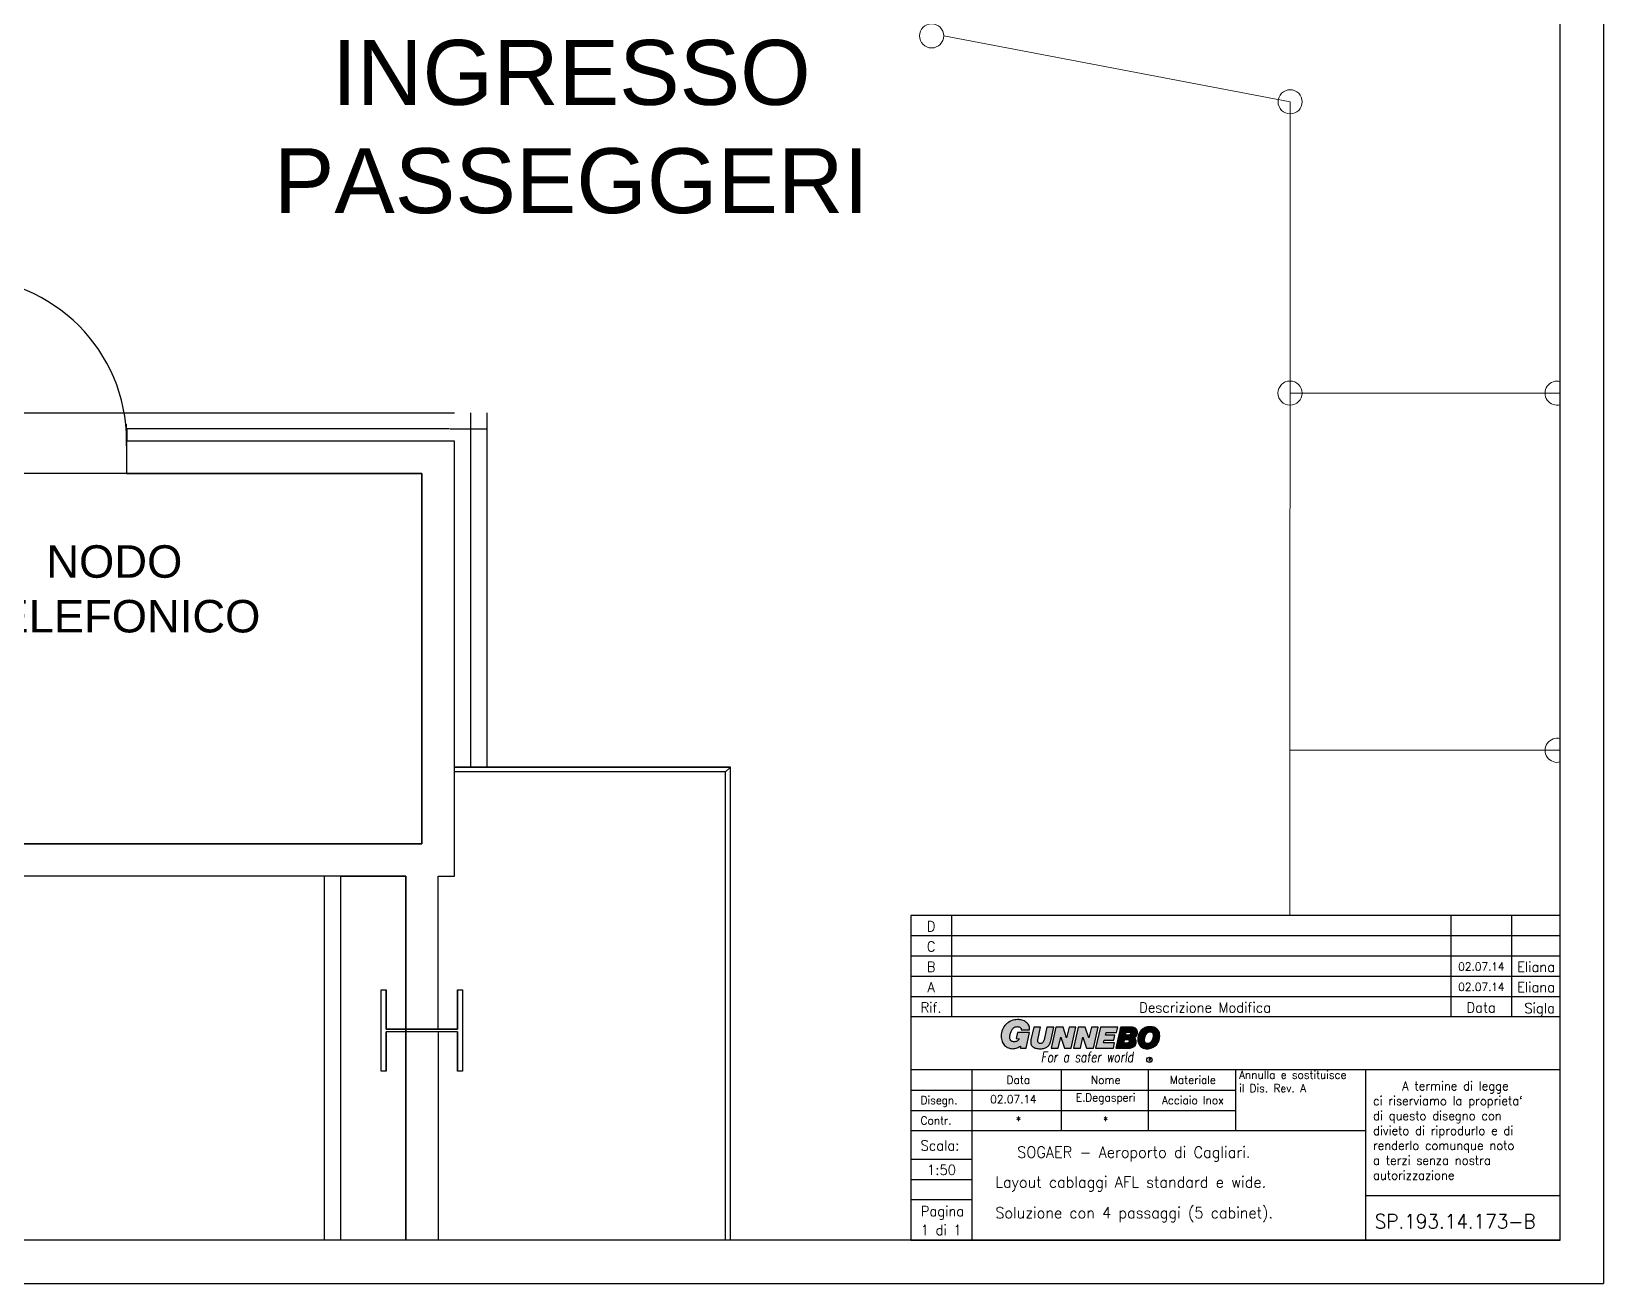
# Model space of a CAD drawing. Header units: metres. Extents: x 51 to 52746, y -259 to 37569.
# Drawn here: x 43063 to 52746, y 22769 to 30481 of the extents above; entities that cross this region are included whole.
import ezdxf

# ---------------------------------------------------------------- set-up
doc = ezdxf.new("R2010")
doc.units = ezdxf.units.M
doc.header["$LTSCALE"] = 500
for name, pattern in [('CONTINUA', [0]), ('PUNTO2', [3.175, 0, -3.175]), ('TRATTI1', [4, 2.5, -1.5])]:
    doc.linetypes.add(name, pattern=pattern)
for name, color, linetype in [('1', 5, 'PUNTO2'), ('_SUP', 8, 'Continuous'), ('AMS_par.riv', 8, 'Continuous'), ('Aree lavori nuove', 1, 'Continuous'), ('COMMERCIALE', 8, 'Continuous'), ('CONTORNO', 8, 'TRATTI1'), ('murature', 8, 'Continuous'), ('N murature', 8, 'Continuous'), ('N pilastri', 8, 'Continuous'), ('QUOTA', 4, 'Continuous'), ('Seatec', 8, 'Continuous')]:
    doc.layers.add(name, color=color, linetype=linetype)
doc.styles.add('CONVERTER_2', font='simplex.shx', dxfattribs={"width": 0.95})
doc.styles.add('CONVERTER_3', font='simplex.shx', dxfattribs={"width": 0.75, "oblique": 8})
doc.styles.add('GENERATED_STYLE_2', font='arial.ttf')
pattern_1 = [(45, (-920163.8783, -588625.67793), (-0.088388347648, 0.088388347648), [])]

msp = doc.modelspace()

# ---------------------------------------------------------------- hatches: boundary and pattern name
at = {"linetype": 'Continuous', "lineweight": -3}
for points in [[(49088.8, 24294.304), (49090.251, 24301.078), (49093.638, 24311.965), (49097.267, 24321.642), (49101.138, 24330.352), (49103.557, 24334.222), (49105.977, 24337.609), (49108.638, 24340.754), (49111.541, 24343.658), (49114.686, 24346.077), (49118.073, 24348.012), (49121.944, 24349.464), (49126.057, 24350.673), (49130.411, 24351.399), (49135.25, 24351.641), (49138.637, 24351.399), (49142.75, 24350.673), (49146.621, 24349.464), (49150.491, 24347.528), (49153.878, 24345.109), (49156.781, 24341.722), (49157.749, 24339.787), (49158.717, 24337.851), (49159.201, 24335.432), (49159.443, 24332.771), (49210.489, 24332.771), (49210.489, 24340.513), (49209.522, 24347.77), (49207.586, 24354.544), (49204.925, 24360.593), (49201.78, 24366.157), (49197.667, 24371.237), (49193.071, 24375.834), (49187.99, 24379.947), (49182.426, 24383.576), (49176.378, 24386.479), (49170.087, 24389.14), (49163.797, 24391.317), (49157.023, 24393.011), (49150.491, 24393.978), (49143.717, 24394.704), (49136.943, 24394.946), (49126.541, 24394.462), (49116.622, 24393.011), (49106.703, 24390.592), (49097.509, 24387.205), (49088.558, 24383.092), (49080.091, 24378.011), (49072.349, 24372.205), (49065.091, 24365.673), (49058.317, 24358.657), (49052.511, 24350.673), (49047.43, 24342.448), (49043.076, 24333.497), (49039.689, 24324.303), (49037.269, 24314.384), (49035.576, 24304.223), (49035.092, 24293.821), (49035.576, 24284.627), (49036.544, 24276.16), (49038.479, 24267.934), (49040.898, 24260.435), (49044.043, 24253.661), (49047.672, 24247.129), (49052.027, 24241.322), (49056.624, 24236.242), (49061.704, 24231.403), (49067.268, 24227.532), (49073.317, 24223.904), (49079.607, 24221), (49086.139, 24218.823), (49092.913, 24217.372), (49099.929, 24216.404), (49107.186, 24215.92), (49112.993, 24216.404), (49119.767, 24217.613), (49127.024, 24219.307), (49134.282, 24221.726), (49141.056, 24224.146), (49147.104, 24226.807), (49151.701, 24229.468), (49153.153, 24230.678), (49154.362, 24231.887), (49154.362, 24219.065), (49189.442, 24219.065), (49209.522, 24315.352), (49136.702, 24315.352), (49128.718, 24278.821), (49146.379, 24277.128), (49143.959, 24272.773), (49140.814, 24269.144), (49137.185, 24265.757), (49133.315, 24263.096), (49128.96, 24260.918), (49124.605, 24259.467), (49120.009, 24258.499), (49115.654, 24258.257), (49110.573, 24258.499), (49106.219, 24259.225), (49102.348, 24260.677), (49098.961, 24262.37), (49096.058, 24264.789), (49093.88, 24267.209), (49091.945, 24270.112), (49090.493, 24273.257), (49089.526, 24276.644), (49088.8, 24280.031), (49088.316, 24283.66), (49088.316, 24287.289)], [(49277.987, 24347.77), (49235.65, 24347.77), (49218.957, 24269.87), (49217.747, 24262.612), (49217.263, 24256.08), (49217.747, 24250.032), (49218.715, 24244.467), (49220.65, 24239.629), (49223.07, 24235.032), (49225.973, 24231.161), (49229.844, 24227.774), (49233.956, 24224.629), (49238.795, 24222.21), (49243.875, 24220.033), (49249.682, 24218.339), (49255.972, 24217.13), (49262.504, 24216.162), (49269.52, 24215.678), (49276.777, 24215.436), (49284.035, 24215.678), (49290.809, 24216.162), (49297.099, 24217.13), (49302.906, 24218.581), (49308.228, 24220.275), (49313.067, 24222.452), (49317.421, 24225.113), (49321.534, 24228.258), (49325.405, 24231.887), (49328.792, 24236), (49331.695, 24240.838), (49334.598, 24245.919), (49337.017, 24251.725), (49339.437, 24258.015), (49341.372, 24264.789), (49343.307, 24272.289), (49359.758, 24347.77), (49317.421, 24347.77), (49299.761, 24270.596), (49298.551, 24266.241), (49296.857, 24261.886), (49294.68, 24257.773), (49292.261, 24254.386), (49289.116, 24251.483), (49285.487, 24249.064), (49281.616, 24247.612), (49277.019, 24247.129), (49272.423, 24247.612), (49268.794, 24249.064), (49265.649, 24251.241), (49263.471, 24254.144), (49262.02, 24257.531), (49261.294, 24261.644), (49261.294, 24265.999), (49262.02, 24270.596)], [(49402.338, 24287.53), (49424.595, 24218.823), (49466.932, 24218.823), (49495.48, 24347.77), (49454.352, 24347.77), (49438.385, 24283.176), (49416.853, 24347.77), (49373.065, 24347.77), (49344.275, 24218.823), (49386.129, 24218.823)], [(49539.269, 24287.53), (49561.526, 24218.823), (49603.863, 24218.823), (49632.411, 24347.77), (49591.283, 24347.77), (49575.074, 24283.176), (49553.542, 24347.77), (49509.753, 24347.77), (49481.206, 24218.823), (49523.059, 24218.823)], [(49734.988, 24299.385), (49678.135, 24299.385), (49681.28, 24314.626), (49746.116, 24314.626), (49753.616, 24347.77), (49646.684, 24347.77), (49617.169, 24218.823), (49726.762, 24218.823), (49734.262, 24251.483), (49666.522, 24251.483), (49670.393, 24269.144), (49728.456, 24269.144)]]:
    msp.add_hatch(color=150, dxfattribs=at).paths.add_polyline_path(points)
at = {"layer": '1', "linetype": 'Continuous', "lineweight": -3}
h = msp.add_hatch(dxfattribs=at)
h.set_pattern_fill('_USER', color=150, scale=0.125, angle=45, pattern_type=0)
h.set_pattern_definition(pattern_1)
h.paths.add_polyline_path([(49864.903, 24339.303), (49862.242, 24341.238), (49859.096, 24343.174), (49855.71, 24344.625), (49851.839, 24345.835), (49847.726, 24346.803), (49843.371, 24347.528), (49833.21, 24348.012), (49771.519, 24348.012), (49742.004, 24219.065), (49817.727, 24219.065), (49824.743, 24219.307), (49830.791, 24220.033), (49836.355, 24221.242), (49841.436, 24222.936), (49846.032, 24224.871), (49850.145, 24227.049), (49853.532, 24229.71), (49856.677, 24232.371), (49859.338, 24235.516), (49861.516, 24238.661), (49863.209, 24241.806), (49864.661, 24245.193), (49865.87, 24248.58), (49866.596, 24252.209), (49867.08, 24258.983), (49866.838, 24263.096), (49866.112, 24266.967), (49864.903, 24270.837), (49863.451, 24274.224), (49861.758, 24277.37), (49859.822, 24279.789), (49857.887, 24281.724), (49856.193, 24283.176), (49858.371, 24284.869), (49861.274, 24287.289), (49864.419, 24290.676), (49867.564, 24294.546), (49870.467, 24299.143), (49872.886, 24304.223), (49874.338, 24309.546), (49874.822, 24312.207), (49875.064, 24314.868), (49874.822, 24318.739), (49874.338, 24322.368), (49873.612, 24325.755), (49872.644, 24328.9), (49871.193, 24331.803), (49869.499, 24334.706), (49867.322, 24337.126)])
h.paths.add_polyline_path([(49833.694, 24309.788), (49833.452, 24307.61), (49832.484, 24305.433), (49831.033, 24303.498), (49828.856, 24302.046), (49826.436, 24300.595), (49823.291, 24299.627), (49819.904, 24299.143), (49816.033, 24299.143), (49800.308, 24299.143), (49804.905, 24318.013), (49819.662, 24318.013), (49824.501, 24317.529), (49826.92, 24317.046), (49829.097, 24316.32), (49831.033, 24315.352), (49832.484, 24313.901), (49833.452, 24312.207)], flags=16)
h.paths.add_polyline_path([(49805.872, 24250.032), (49790.147, 24250.032), (49795.47, 24272.289), (49808.534, 24272.289), (49812.405, 24272.047), (49816.033, 24271.563), (49818.937, 24270.837), (49821.356, 24269.628), (49823.291, 24268.176), (49824.501, 24266.241), (49825.227, 24264.305), (49824.985, 24261.886), (49824.259, 24258.983), (49823.049, 24256.564), (49821.356, 24254.628), (49818.937, 24252.935), (49816.275, 24251.725), (49813.13, 24250.758), (49809.743, 24250.274)], flags=16)
h = msp.add_hatch(dxfattribs=at)
h.set_pattern_fill('_USER', color=150, scale=0.125, angle=45, pattern_type=0)
h.set_pattern_definition(pattern_1)
h.paths.add_polyline_path([(49921.998, 24345.351), (49915.466, 24342.206), (49909.175, 24338.335), (49903.611, 24333.981), (49898.289, 24328.9), (49893.692, 24323.336), (49889.337, 24317.529), (49885.708, 24310.997), (49882.805, 24304.223), (49880.386, 24296.966), (49878.693, 24289.466), (49877.725, 24281.724), (49877.241, 24273.499), (49877.483, 24267.692), (49877.967, 24262.128), (49879.176, 24256.564), (49880.386, 24251.241), (49882.322, 24246.161), (49884.741, 24241.564), (49887.402, 24236.968), (49890.547, 24232.855), (49894.418, 24228.984), (49898.531, 24225.597), (49903.127, 24222.452), (49908.45, 24220.033), (49914.014, 24218.097), (49920.304, 24216.646), (49927.078, 24215.678), (49934.336, 24215.436), (49942.078, 24215.678), (49949.819, 24216.888), (49957.077, 24218.581), (49964.335, 24221.242), (49970.867, 24224.387), (49977.399, 24228.258), (49983.447, 24232.613), (49988.77, 24237.693), (49993.85, 24243.258), (49998.447, 24249.306), (50002.317, 24256.08), (50005.463, 24263.096), (50008.124, 24270.596), (50010.059, 24278.579), (50011.269, 24286.805), (50011.753, 24295.514), (50011.511, 24301.804), (50010.785, 24307.852), (50009.575, 24313.659), (50007.882, 24318.981), (50005.704, 24323.82), (50003.043, 24328.416), (49999.898, 24332.771), (49996.269, 24336.642), (49992.157, 24340.029), (49987.802, 24342.932), (49982.963, 24345.593), (49977.641, 24347.528), (49972.077, 24349.222), (49965.786, 24350.432), (49959.254, 24351.157), (49952.48, 24351.399), (49944.255, 24351.157), (49936.513, 24349.948), (49929.013, 24348.012)])
h.paths.add_polyline_path([(49968.69, 24310.997), (49969.899, 24308.578), (49971.351, 24303.014), (49972.077, 24296.966), (49971.593, 24290.676), (49970.625, 24284.143), (49968.448, 24276.402), (49965.786, 24269.144), (49962.399, 24262.854), (49958.529, 24257.531), (49956.351, 24255.112), (49954.174, 24253.177), (49951.755, 24251.241), (49949.093, 24249.79), (49946.19, 24248.58), (49943.287, 24247.612), (49939.9, 24247.129), (49936.755, 24246.887), (49933.126, 24247.129), (49929.981, 24247.854), (49927.32, 24249.064), (49924.901, 24250.516), (49922.965, 24252.209), (49921.514, 24254.386), (49920.304, 24256.806), (49919.336, 24259.225), (49918.127, 24265.031), (49918.127, 24271.321), (49918.611, 24277.611), (49919.82, 24284.143), (49921.514, 24290.192), (49923.691, 24296.482), (49926.594, 24302.53), (49930.223, 24307.852), (49934.336, 24312.449), (49936.755, 24314.626), (49939.416, 24316.32), (49942.319, 24317.529), (49945.223, 24318.739), (49948.368, 24319.223), (49951.997, 24319.465), (49955.384, 24319.465), (49958.287, 24318.739), (49960.948, 24318.013), (49963.367, 24316.562), (49965.303, 24315.11), (49967.238, 24313.175)], flags=16)

# ---------------------------------------------------------------- linework, layer by layer
at = {"linetype": 'Continuous', "lineweight": -3}
for p in [(52745.58, 37569.354), (52745.58, 37569.354), (52745.58, 37569.354), (31745.58, 22769.354)]:
    msp.add_line(p, (52745.58, 22769.354), dxfattribs=at)
at = {"color": 8, "linetype": 'Continuous', "lineweight": 0}
for p, q in [((48681.3, 30453.367), (50815.273, 30047.129)), ((50815.273, 30047.129), (50813.11, 25036.021)), ((52478.914, 28253.367), (50814.499, 28253.367)), ((52478.914, 26053.367), (50814.499, 26053.367))]:
    msp.add_line(p, q, dxfattribs=at)
for centre in [(48606.918, 30453.367), (50815.273, 30047.129), (50814.499, 28253.367)]:
    msp.add_circle(centre, 74.382, dxfattribs=at)
for centre in [(52459.608, 28253.367), (52459.608, 26053.367)]:
    msp.add_arc(centre, 74.382, 74.9565763, 285.0434237, dxfattribs=at)
at = {"layer": '1', "color": 7, "linetype": 'Continuous', "lineweight": -3}
for p, q in [((52478.914, 25036.021), (48478.914, 25036.021)), ((48478.914, 25036.021), (48478.914, 23036.021)), ((52478.914, 25036.021), (48478.914, 25036.021)), ((48478.914, 25036.021), (48478.914, 23036.021)), ((48728.914, 25036.021), (48728.914, 24411.021)), ((51803.914, 25036.021), (51803.914, 24411.021)), ((52178.914, 25036.021), (52178.914, 24411.021)), ((52478.914, 23036.021), (52478.914, 25036.021)), ((52478.914, 23036.021), (52478.914, 25036.021)), ((52478.914, 24911.021), (48478.914, 24911.021)), ((52478.914, 24786.021), (48478.914, 24786.021)), ((52478.914, 24661.021), (48478.914, 24661.021)), ((52478.914, 24536.021), (48478.914, 24536.021)), ((52478.914, 24411.021), (48478.914, 24411.021)), ((48478.914, 24411.021), (48478.914, 24086.021)), ((52478.914, 24086.021), (48478.914, 24086.021)), ((48853.914, 24086.021), (48853.914, 23036.021)), ((49403.914, 24086.021), (49403.914, 23711.021)), ((49941.414, 24086.021), (49941.414, 23711.021)), ((50478.914, 24086.021), (50478.914, 23711.021)), ((51278.914, 24086.021), (51278.914, 23036.021)), ((48478.914, 23961.021), (50478.914, 23961.021)), ((48478.914, 23836.021), (50478.914, 23836.021)), ((48478.914, 23711.021), (51278.914, 23711.021)), ((48478.914, 23536.021), (48853.914, 23536.021)), ((48478.914, 23411.021), (48853.914, 23411.021)), ((48478.914, 23286.021), (48853.914, 23286.021)), ((51278.914, 23311.021), (52478.914, 23311.021)), ((48478.914, 23036.021), (52478.914, 23036.021))]:
    msp.add_line(p, q, dxfattribs=at)
msp.add_circle((49948.513, 24147.073), 16.285, dxfattribs=at)
at = {"layer": '_SUP', "color": 8, "linetype": 'CONTINUA'}
msp.add_line((32942.709, 28132.554), (45667.709, 28132.554), dxfattribs=at)
msp.add_lwpolyline([(41617.709, 25477.554), (45467.709, 25477.554), (45467.709, 27757.554), (41617.709, 27757.554)], close=True, dxfattribs=at)
msp.add_lwpolyline([(45367.709, 23036.021), (45367.709, 25277.554), (33867.709, 25277.554), (33867.709, 23927.554), (33167.709, 23927.554), (33167.709, 23036.021)], dxfattribs=at)
at = {"layer": 'AMS_par.riv', "color": 8}
for p, q in [((45767.709, 28132.554), (45767.709, 25950.554)), ((45867.709, 28132.554), (45867.709, 25950.554)), ((43648.709, 27928.39), (43648.709, 28061.717)), ((43648.709, 27928.39), (43648.709, 28061.717)), ((45636.709, 28032.554), (43651.709, 28032.554)), ((43651.709, 27957.554), (43651.709, 28032.554)), ((45636.709, 28032.554), (43651.709, 28032.554)), ((43651.709, 27957.554), (43651.709, 28032.554)), ((45636.709, 28032.554), (43651.709, 28032.554)), ((45636.709, 28032.554), (43651.709, 28032.554)), ((45642.709, 28032.554), (45767.709, 28032.554)), ((45642.709, 28032.554), (45767.709, 28032.554)), ((45642.709, 28032.554), (45767.709, 28032.554)), ((45767.709, 28032.554), (45867.709, 28032.554)), ((45767.709, 28032.554), (45767.709, 25950.554)), ((45867.709, 28032.554), (45867.709, 25950.554))]:
    msp.add_line(p, q, dxfattribs=at)
at = {"layer": 'COMMERCIALE', "color": 8}
for p, q in [((45667.709, 25950.554), (47367.615, 25950.554)), ((47367.615, 25950.554), (45667.709, 25950.554)), ((47367.615, 25950.554), (45667.709, 25950.554)), ((47337.615, 25920.554), (47367.615, 25950.554)), ((47337.615, 25920.554), (47367.615, 25950.554)), ((47367.615, 23036.021), (47367.615, 25950.554)), ((47367.615, 23036.021), (47367.615, 25950.554)), ((47337.615, 25920.554), (45667.709, 25920.554)), ((47337.615, 25920.554), (45667.709, 25920.554)), ((47337.615, 23036.021), (47337.615, 25920.554)), ((47337.615, 23036.021), (47337.615, 25920.554))]:
    msp.add_line(p, q, dxfattribs=at)
at = {"layer": 'CONTORNO', "color": 150, "linetype": 'Continuous', "lineweight": -3}
for p, q in [((49035.576, 24304.223), (49035.092, 24293.821)), ((49037.269, 24314.384), (49035.576, 24304.223)), ((49039.689, 24324.303), (49037.269, 24314.384)), ((49043.076, 24333.497), (49039.689, 24324.303)), ((49047.43, 24342.448), (49043.076, 24333.497)), ((49052.511, 24350.673), (49047.43, 24342.448)), ((49058.317, 24358.657), (49052.511, 24350.673)), ((49065.091, 24365.673), (49058.317, 24358.657)), ((49072.349, 24372.205), (49065.091, 24365.673)), ((49080.091, 24378.011), (49072.349, 24372.205)), ((49088.558, 24383.092), (49080.091, 24378.011)), ((49097.509, 24387.205), (49088.558, 24383.092)), ((49090.251, 24301.078), (49093.638, 24311.965)), ((49093.638, 24311.965), (49097.267, 24321.642)), ((49097.267, 24321.642), (49101.138, 24330.352)), ((49106.703, 24390.592), (49097.509, 24387.205)), ((49101.138, 24330.352), (49103.557, 24334.222)), ((49103.557, 24334.222), (49105.977, 24337.609)), ((49105.977, 24337.609), (49108.638, 24340.754)), ((49116.622, 24393.011), (49106.703, 24390.592)), ((49108.638, 24340.754), (49111.541, 24343.658)), ((49111.541, 24343.658), (49114.686, 24346.077)), ((49114.686, 24346.077), (49118.073, 24348.012)), ((49126.541, 24394.462), (49116.622, 24393.011)), ((49118.073, 24348.012), (49121.944, 24349.464)), ((49121.944, 24349.464), (49126.057, 24350.673)), ((49126.057, 24350.673), (49130.411, 24351.399)), ((49136.943, 24394.946), (49126.541, 24394.462)), ((49136.702, 24315.352), (49128.718, 24278.821)), ((49130.411, 24351.399), (49135.25, 24351.641)), ((49135.25, 24351.641), (49138.637, 24351.399)), ((49209.522, 24315.352), (49136.702, 24315.352)), ((49143.717, 24394.704), (49136.943, 24394.946)), ((49138.637, 24351.399), (49142.75, 24350.673)), ((49142.75, 24350.673), (49146.621, 24349.464)), ((49150.491, 24393.978), (49143.717, 24394.704)), ((49146.621, 24349.464), (49150.491, 24347.528)), ((49157.023, 24393.011), (49150.491, 24393.978)), ((49150.491, 24347.528), (49153.878, 24345.109)), ((49153.878, 24345.109), (49156.781, 24341.722)), ((49156.781, 24341.722), (49157.749, 24339.787)), ((49163.797, 24391.317), (49157.023, 24393.011)), ((49157.749, 24339.787), (49158.717, 24337.851)), ((49158.717, 24337.851), (49159.201, 24335.432)), ((49159.201, 24335.432), (49159.443, 24332.771)), ((49159.443, 24332.771), (49210.489, 24332.771)), ((49170.087, 24389.14), (49163.797, 24391.317)), ((49176.378, 24386.479), (49170.087, 24389.14)), ((49182.426, 24383.576), (49176.378, 24386.479)), ((49187.99, 24379.947), (49182.426, 24383.576)), ((49193.071, 24375.834), (49187.99, 24379.947)), ((49189.442, 24219.065), (49209.522, 24315.352)), ((49197.667, 24371.237), (49193.071, 24375.834)), ((49201.78, 24366.157), (49197.667, 24371.237)), ((49204.925, 24360.593), (49201.78, 24366.157)), ((49207.586, 24354.544), (49204.925, 24360.593)), ((49209.522, 24347.77), (49207.586, 24354.544)), ((49210.489, 24340.513), (49209.522, 24347.77)), ((49209.522, 24315.352), (49209.522, 24315.352)), ((49210.489, 24332.771), (49210.489, 24340.513)), ((49235.65, 24347.77), (49218.957, 24269.87)), ((49277.987, 24347.77), (49235.65, 24347.77)), ((49262.02, 24270.596), (49277.987, 24347.77)), ((49317.421, 24347.77), (49299.761, 24270.596)), ((49359.758, 24347.77), (49317.421, 24347.77)), ((49343.307, 24272.289), (49359.758, 24347.77)), ((49373.065, 24347.77), (49344.275, 24218.823)), ((49416.853, 24347.77), (49373.065, 24347.77)), ((49416.853, 24347.77), (49416.853, 24347.77)), ((49438.385, 24283.176), (49416.853, 24347.77)), ((49454.352, 24347.77), (49438.385, 24283.176)), ((49495.48, 24347.77), (49454.352, 24347.77)), ((49466.932, 24218.823), (49495.48, 24347.77)), ((49509.753, 24347.77), (49481.206, 24218.823)), ((49553.542, 24347.77), (49509.753, 24347.77)), ((49553.542, 24347.77), (49553.542, 24347.77)), ((49575.074, 24283.176), (49553.542, 24347.77)), ((49591.283, 24347.77), (49575.074, 24283.176)), ((49632.411, 24347.77), (49591.283, 24347.77)), ((49603.863, 24218.823), (49632.411, 24347.77)), ((49646.684, 24347.77), (49617.169, 24218.823)), ((49753.616, 24347.77), (49646.684, 24347.77)), ((49678.135, 24299.385), (49681.28, 24314.626)), ((49681.28, 24314.626), (49746.116, 24314.626)), ((49771.519, 24348.012), (49742.004, 24219.065)), ((49746.116, 24314.626), (49753.616, 24347.77)), ((49833.21, 24348.012), (49771.519, 24348.012)), ((49800.308, 24299.143), (49804.905, 24318.013)), ((49804.905, 24318.013), (49819.662, 24318.013)), ((49819.662, 24318.013), (49824.501, 24317.529)), ((49819.662, 24318.013), (49819.662, 24318.013)), ((49824.501, 24317.529), (49826.92, 24317.046)), ((49826.92, 24317.046), (49829.097, 24316.32)), ((49829.097, 24316.32), (49831.033, 24315.352)), ((49831.033, 24315.352), (49832.484, 24313.901)), ((49832.484, 24305.433), (49831.033, 24303.498)), ((49832.484, 24313.901), (49833.452, 24312.207)), ((49833.452, 24307.61), (49832.484, 24305.433)), ((49843.371, 24347.528), (49833.21, 24348.012)), ((49833.452, 24312.207), (49833.694, 24309.788)), ((49833.694, 24309.788), (49833.452, 24307.61)), ((49847.726, 24346.803), (49843.371, 24347.528)), ((49851.839, 24345.835), (49847.726, 24346.803)), ((49855.71, 24344.625), (49851.839, 24345.835)), ((49859.096, 24343.174), (49855.71, 24344.625)), ((49862.242, 24341.238), (49859.096, 24343.174)), ((49864.903, 24339.303), (49862.242, 24341.238)), ((49867.322, 24337.126), (49864.903, 24339.303)), ((49869.499, 24334.706), (49867.322, 24337.126)), ((49871.193, 24331.803), (49869.499, 24334.706)), ((49870.467, 24299.143), (49872.886, 24304.223)), ((49872.644, 24328.9), (49871.193, 24331.803)), ((49873.612, 24325.755), (49872.644, 24328.9)), ((49872.886, 24304.223), (49874.338, 24309.546)), ((49874.338, 24322.368), (49873.612, 24325.755)), ((49874.822, 24318.739), (49874.338, 24322.368)), ((49874.338, 24309.546), (49874.822, 24312.207)), ((49875.064, 24314.868), (49874.822, 24318.739)), ((49874.822, 24312.207), (49875.064, 24314.868)), ((49882.805, 24304.223), (49880.386, 24296.966)), ((49885.708, 24310.997), (49882.805, 24304.223)), ((49889.337, 24317.529), (49885.708, 24310.997)), ((49893.692, 24323.336), (49889.337, 24317.529)), ((49898.289, 24328.9), (49893.692, 24323.336)), ((49903.611, 24333.981), (49898.289, 24328.9)), ((49909.175, 24338.335), (49903.611, 24333.981)), ((49915.466, 24342.206), (49909.175, 24338.335)), ((49921.998, 24345.351), (49915.466, 24342.206)), ((49929.013, 24348.012), (49921.998, 24345.351)), ((49926.594, 24302.53), (49930.223, 24307.852)), ((49936.513, 24349.948), (49929.013, 24348.012)), ((49930.223, 24307.852), (49934.336, 24312.449)), ((49934.336, 24312.449), (49936.755, 24314.626)), ((49944.255, 24351.157), (49936.513, 24349.948)), ((49936.755, 24314.626), (49939.416, 24316.32)), ((49939.416, 24316.32), (49942.319, 24317.529)), ((49942.319, 24317.529), (49945.223, 24318.739)), ((49952.48, 24351.399), (49944.255, 24351.157)), ((49945.223, 24318.739), (49948.368, 24319.223)), ((49948.368, 24319.223), (49951.997, 24319.465)), ((49951.997, 24319.465), (49955.384, 24319.465)), ((49951.997, 24319.465), (49951.997, 24319.465)), ((49959.254, 24351.157), (49952.48, 24351.399)), ((49952.48, 24351.399), (49952.48, 24351.399)), ((49955.384, 24319.465), (49958.287, 24318.739)), ((49958.287, 24318.739), (49960.948, 24318.013)), ((49965.786, 24350.432), (49959.254, 24351.157)), ((49960.948, 24318.013), (49963.367, 24316.562)), ((49963.367, 24316.562), (49965.303, 24315.11)), ((49965.303, 24315.11), (49967.238, 24313.175)), ((49972.077, 24349.222), (49965.786, 24350.432)), ((49967.238, 24313.175), (49968.69, 24310.997)), ((49968.69, 24310.997), (49969.899, 24308.578)), ((49969.899, 24308.578), (49971.351, 24303.014)), ((49977.641, 24347.528), (49972.077, 24349.222)), ((49982.963, 24345.593), (49977.641, 24347.528)), ((49987.802, 24342.932), (49982.963, 24345.593)), ((49992.157, 24340.029), (49987.802, 24342.932)), ((49996.269, 24336.642), (49992.157, 24340.029)), ((49999.898, 24332.771), (49996.269, 24336.642)), ((50003.043, 24328.416), (49999.898, 24332.771)), ((50005.704, 24323.82), (50003.043, 24328.416)), ((50007.882, 24318.981), (50005.704, 24323.82)), ((50009.575, 24313.659), (50007.882, 24318.981)), ((50010.785, 24307.852), (50009.575, 24313.659)), ((50011.511, 24301.804), (50010.785, 24307.852)), ((49035.092, 24293.821), (49035.576, 24284.627)), ((49035.576, 24284.627), (49036.544, 24276.16)), ((49036.544, 24276.16), (49038.479, 24267.934)), ((49038.479, 24267.934), (49040.898, 24260.435)), ((49040.898, 24260.435), (49044.043, 24253.661)), ((49044.043, 24253.661), (49047.672, 24247.129)), ((49047.672, 24247.129), (49052.027, 24241.322)), ((49052.027, 24241.322), (49056.624, 24236.242)), ((49056.624, 24236.242), (49061.704, 24231.403)), ((49061.704, 24231.403), (49067.268, 24227.532)), ((49067.268, 24227.532), (49073.317, 24223.904)), ((49073.317, 24223.904), (49079.607, 24221)), ((49079.607, 24221), (49086.139, 24218.823)), ((49086.139, 24218.823), (49092.913, 24217.372)), ((49088.316, 24287.289), (49088.8, 24294.304)), ((49088.316, 24283.66), (49088.316, 24287.289)), ((49088.8, 24280.031), (49088.316, 24283.66)), ((49088.8, 24294.304), (49090.251, 24301.078)), ((49089.526, 24276.644), (49088.8, 24280.031)), ((49090.493, 24273.257), (49089.526, 24276.644)), ((49091.945, 24270.112), (49090.493, 24273.257)), ((49093.88, 24267.209), (49091.945, 24270.112)), ((49092.913, 24217.372), (49099.929, 24216.404)), ((49096.058, 24264.789), (49093.88, 24267.209)), ((49098.961, 24262.37), (49096.058, 24264.789)), ((49102.348, 24260.677), (49098.961, 24262.37)), ((49099.929, 24216.404), (49107.186, 24215.92)), ((49106.219, 24259.225), (49102.348, 24260.677)), ((49110.573, 24258.499), (49106.219, 24259.225)), ((49107.186, 24215.92), (49112.993, 24216.404)), ((49115.654, 24258.257), (49110.573, 24258.499)), ((49112.993, 24216.404), (49119.767, 24217.613)), ((49120.009, 24258.499), (49115.654, 24258.257)), ((49119.767, 24217.613), (49127.024, 24219.307)), ((49124.605, 24259.467), (49120.009, 24258.499)), ((49128.96, 24260.918), (49124.605, 24259.467)), ((49127.024, 24219.307), (49134.282, 24221.726)), ((49128.718, 24278.821), (49146.379, 24277.128)), ((49133.315, 24263.096), (49128.96, 24260.918)), ((49137.185, 24265.757), (49133.315, 24263.096)), ((49134.282, 24221.726), (49141.056, 24224.146)), ((49140.814, 24269.144), (49137.185, 24265.757)), ((49143.959, 24272.773), (49140.814, 24269.144)), ((49141.056, 24224.146), (49147.104, 24226.807)), ((49146.379, 24277.128), (49143.959, 24272.773)), ((49147.104, 24226.807), (49151.701, 24229.468)), ((49151.701, 24229.468), (49153.153, 24230.678)), ((49153.153, 24230.678), (49154.362, 24231.887)), ((49154.362, 24231.887), (49154.362, 24219.065)), ((49154.362, 24219.065), (49189.442, 24219.065)), ((49217.747, 24262.612), (49217.263, 24256.08)), ((49217.263, 24256.08), (49217.747, 24250.032)), ((49218.957, 24269.87), (49217.747, 24262.612)), ((49217.747, 24250.032), (49218.715, 24244.467)), ((49218.715, 24244.467), (49220.65, 24239.629)), ((49218.957, 24269.87), (49218.957, 24269.87)), ((49220.65, 24239.629), (49223.07, 24235.032)), ((49223.07, 24235.032), (49225.973, 24231.161)), ((49225.973, 24231.161), (49229.844, 24227.774)), ((49229.844, 24227.774), (49233.956, 24224.629)), ((49233.956, 24224.629), (49238.795, 24222.21)), ((49238.795, 24222.21), (49243.875, 24220.033)), ((49243.875, 24220.033), (49249.682, 24218.339)), ((49249.682, 24218.339), (49255.972, 24217.13)), ((49255.972, 24217.13), (49262.504, 24216.162)), ((49261.294, 24265.999), (49262.02, 24270.596)), ((49261.294, 24261.644), (49261.294, 24265.999)), ((49262.02, 24257.531), (49261.294, 24261.644)), ((49263.471, 24254.144), (49262.02, 24257.531)), ((49262.504, 24216.162), (49269.52, 24215.678)), ((49265.649, 24251.241), (49263.471, 24254.144)), ((49268.794, 24249.064), (49265.649, 24251.241)), ((49272.423, 24247.612), (49268.794, 24249.064)), ((49269.52, 24215.678), (49276.777, 24215.436)), ((49277.019, 24247.129), (49272.423, 24247.612)), ((49276.777, 24215.436), (49284.035, 24215.678)), ((49281.616, 24247.612), (49277.019, 24247.129)), ((49285.487, 24249.064), (49281.616, 24247.612)), ((49284.035, 24215.678), (49290.809, 24216.162)), ((49289.116, 24251.483), (49285.487, 24249.064)), ((49292.261, 24254.386), (49289.116, 24251.483)), ((49290.809, 24216.162), (49297.099, 24217.13)), ((49294.68, 24257.773), (49292.261, 24254.386)), ((49296.857, 24261.886), (49294.68, 24257.773)), ((49298.551, 24266.241), (49296.857, 24261.886)), ((49297.099, 24217.13), (49302.906, 24218.581)), ((49299.761, 24270.596), (49298.551, 24266.241)), ((49302.906, 24218.581), (49308.228, 24220.275)), ((49308.228, 24220.275), (49313.067, 24222.452)), ((49313.067, 24222.452), (49317.421, 24225.113)), ((49317.421, 24225.113), (49321.534, 24228.258)), ((49321.534, 24228.258), (49325.405, 24231.887)), ((49325.405, 24231.887), (49328.792, 24236)), ((49328.792, 24236), (49331.695, 24240.838)), ((49331.695, 24240.838), (49334.598, 24245.919)), ((49334.598, 24245.919), (49337.017, 24251.725)), ((49337.017, 24251.725), (49339.437, 24258.015)), ((49339.437, 24258.015), (49341.372, 24264.789)), ((49341.372, 24264.789), (49343.307, 24272.289)), ((49344.275, 24218.823), (49386.129, 24218.823)), ((49386.129, 24218.823), (49402.338, 24287.53)), ((49402.338, 24287.53), (49424.595, 24218.823)), ((49424.595, 24218.823), (49466.932, 24218.823)), ((49481.206, 24218.823), (49523.059, 24218.823)), ((49523.059, 24218.823), (49539.269, 24287.53)), ((49539.269, 24287.53), (49561.526, 24218.823)), ((49561.526, 24218.823), (49603.863, 24218.823)), ((49617.169, 24218.823), (49726.762, 24218.823)), ((49666.522, 24251.483), (49670.393, 24269.144)), ((49734.262, 24251.483), (49666.522, 24251.483)), ((49670.393, 24269.144), (49728.456, 24269.144)), ((49734.988, 24299.385), (49678.135, 24299.385)), ((49726.762, 24218.823), (49734.262, 24251.483)), ((49726.762, 24218.823), (49726.762, 24218.823)), ((49728.456, 24269.144), (49734.988, 24299.385)), ((49742.004, 24219.065), (49817.727, 24219.065)), ((49790.147, 24250.032), (49795.47, 24272.289)), ((49805.872, 24250.032), (49790.147, 24250.032)), ((49795.47, 24272.289), (49808.534, 24272.289)), ((49816.033, 24299.143), (49800.308, 24299.143)), ((49809.743, 24250.274), (49805.872, 24250.032)), ((49808.534, 24272.289), (49812.405, 24272.047)), ((49808.534, 24272.289), (49808.534, 24272.289)), ((49813.13, 24250.758), (49809.743, 24250.274)), ((49812.405, 24272.047), (49816.033, 24271.563)), ((49816.275, 24251.725), (49813.13, 24250.758)), ((49819.904, 24299.143), (49816.033, 24299.143)), ((49816.033, 24271.563), (49818.937, 24270.837)), ((49818.937, 24252.935), (49816.275, 24251.725)), ((49817.727, 24219.065), (49824.743, 24219.307)), ((49817.727, 24219.065), (49817.727, 24219.065)), ((49818.937, 24270.837), (49821.356, 24269.628)), ((49821.356, 24254.628), (49818.937, 24252.935)), ((49823.291, 24299.627), (49819.904, 24299.143)), ((49821.356, 24269.628), (49823.291, 24268.176)), ((49823.049, 24256.564), (49821.356, 24254.628)), ((49824.259, 24258.983), (49823.049, 24256.564)), ((49826.436, 24300.595), (49823.291, 24299.627)), ((49823.291, 24268.176), (49824.501, 24266.241)), ((49824.985, 24261.886), (49824.259, 24258.983)), ((49824.501, 24266.241), (49825.227, 24264.305)), ((49824.743, 24219.307), (49830.791, 24220.033)), ((49825.227, 24264.305), (49824.985, 24261.886)), ((49828.856, 24302.046), (49826.436, 24300.595)), ((49831.033, 24303.498), (49828.856, 24302.046)), ((49830.791, 24220.033), (49836.355, 24221.242)), ((49836.355, 24221.242), (49841.436, 24222.936)), ((49841.436, 24222.936), (49846.032, 24224.871)), ((49846.032, 24224.871), (49850.145, 24227.049)), ((49850.145, 24227.049), (49853.532, 24229.71)), ((49853.532, 24229.71), (49856.677, 24232.371)), ((49856.193, 24283.176), (49858.371, 24284.869)), ((49857.887, 24281.724), (49856.193, 24283.176)), ((49856.677, 24232.371), (49859.338, 24235.516)), ((49859.822, 24279.789), (49857.887, 24281.724)), ((49858.371, 24284.869), (49861.274, 24287.289)), ((49859.338, 24235.516), (49861.516, 24238.661)), ((49861.758, 24277.37), (49859.822, 24279.789)), ((49861.274, 24287.289), (49864.419, 24290.676)), ((49861.516, 24238.661), (49863.209, 24241.806)), ((49863.451, 24274.224), (49861.758, 24277.37)), ((49863.209, 24241.806), (49864.661, 24245.193)), ((49864.903, 24270.837), (49863.451, 24274.224)), ((49864.419, 24290.676), (49867.564, 24294.546)), ((49864.661, 24245.193), (49865.87, 24248.58)), ((49866.112, 24266.967), (49864.903, 24270.837)), ((49865.87, 24248.58), (49866.596, 24252.209)), ((49866.838, 24263.096), (49866.112, 24266.967)), ((49866.596, 24252.209), (49867.08, 24258.983)), ((49867.08, 24258.983), (49866.838, 24263.096)), ((49867.564, 24294.546), (49870.467, 24299.143)), ((49877.725, 24281.724), (49877.241, 24273.499)), ((49877.241, 24273.499), (49877.483, 24267.692)), ((49877.483, 24267.692), (49877.967, 24262.128)), ((49878.693, 24289.466), (49877.725, 24281.724)), ((49877.967, 24262.128), (49879.176, 24256.564)), ((49880.386, 24296.966), (49878.693, 24289.466)), ((49879.176, 24256.564), (49880.386, 24251.241)), ((49880.386, 24251.241), (49882.322, 24246.161)), ((49882.322, 24246.161), (49884.741, 24241.564)), ((49884.741, 24241.564), (49887.402, 24236.968)), ((49887.402, 24236.968), (49890.547, 24232.855)), ((49890.547, 24232.855), (49894.418, 24228.984)), ((49894.418, 24228.984), (49898.531, 24225.597)), ((49898.531, 24225.597), (49903.127, 24222.452)), ((49903.127, 24222.452), (49908.45, 24220.033)), ((49908.45, 24220.033), (49914.014, 24218.097)), ((49914.014, 24218.097), (49920.304, 24216.646)), ((49918.127, 24271.321), (49918.611, 24277.611)), ((49918.127, 24265.031), (49918.127, 24271.321)), ((49919.336, 24259.225), (49918.127, 24265.031)), ((49918.611, 24277.611), (49919.82, 24284.143)), ((49920.304, 24256.806), (49919.336, 24259.225)), ((49919.82, 24284.143), (49921.514, 24290.192)), ((49921.514, 24254.386), (49920.304, 24256.806)), ((49920.304, 24216.646), (49927.078, 24215.678)), ((49921.514, 24290.192), (49923.691, 24296.482)), ((49922.965, 24252.209), (49921.514, 24254.386)), ((49924.901, 24250.516), (49922.965, 24252.209)), ((49923.691, 24296.482), (49926.594, 24302.53)), ((49927.32, 24249.064), (49924.901, 24250.516)), ((49927.078, 24215.678), (49934.336, 24215.436)), ((49929.981, 24247.854), (49927.32, 24249.064)), ((49933.126, 24247.129), (49929.981, 24247.854)), ((49936.755, 24246.887), (49933.126, 24247.129)), ((49934.336, 24215.436), (49942.078, 24215.678)), ((49939.9, 24247.129), (49936.755, 24246.887)), ((49943.287, 24247.612), (49939.9, 24247.129)), ((49942.078, 24215.678), (49949.819, 24216.888)), ((49946.19, 24248.58), (49943.287, 24247.612)), ((49949.093, 24249.79), (49946.19, 24248.58)), ((49951.755, 24251.241), (49949.093, 24249.79)), ((49949.819, 24216.888), (49957.077, 24218.581)), ((49954.174, 24253.177), (49951.755, 24251.241)), ((49956.351, 24255.112), (49954.174, 24253.177)), ((49958.529, 24257.531), (49956.351, 24255.112)), ((49957.077, 24218.581), (49964.335, 24221.242)), ((49962.399, 24262.854), (49958.529, 24257.531)), ((49965.786, 24269.144), (49962.399, 24262.854)), ((49964.335, 24221.242), (49970.867, 24224.387)), ((49968.448, 24276.402), (49965.786, 24269.144)), ((49970.625, 24284.143), (49968.448, 24276.402)), ((49971.593, 24290.676), (49970.625, 24284.143)), ((49970.867, 24224.387), (49977.399, 24228.258)), ((49971.351, 24303.014), (49972.077, 24296.966)), ((49972.077, 24296.966), (49971.593, 24290.676)), ((49977.399, 24228.258), (49983.447, 24232.613)), ((49983.447, 24232.613), (49988.77, 24237.693)), ((49988.77, 24237.693), (49993.85, 24243.258)), ((49993.85, 24243.258), (49998.447, 24249.306)), ((49998.447, 24249.306), (50002.317, 24256.08)), ((50002.317, 24256.08), (50005.463, 24263.096)), ((50005.463, 24263.096), (50008.124, 24270.596)), ((50008.124, 24270.596), (50010.059, 24278.579)), ((50010.059, 24278.579), (50011.269, 24286.805)), ((50011.269, 24286.805), (50011.753, 24295.514)), ((50011.753, 24295.514), (50011.511, 24301.804))]:
    msp.add_line(p, q, dxfattribs=at)
at = {"layer": 'murature', "color": 8}
for p, q in [((45217.709, 24577.554), (45247.709, 24577.554)), ((45217.709, 24077.554), (45217.709, 24577.554)), ((45247.709, 24335.054), (45247.709, 24577.554)), ((45687.709, 24577.554), (45717.709, 24577.554)), ((45687.709, 24577.554), (45687.709, 24335.054)), ((45717.709, 24577.554), (45717.709, 24077.554)), ((45687.709, 24335.054), (45247.709, 24335.054)), ((45247.709, 24077.554), (45247.709, 24320.054)), ((45687.709, 24320.054), (45247.709, 24320.054)), ((45687.709, 24320.054), (45687.709, 24077.554)), ((45247.709, 24077.554), (45217.709, 24077.554)), ((45717.709, 24077.554), (45687.709, 24077.554))]:
    msp.add_line(p, q, dxfattribs=at)
at = {"layer": 'N murature', "color": 8}
for points in [[(44867.709, 23036.021), (44867.709, 25277.554), (41417.709, 25277.554), (41417.709, 27757.554), (41317.709, 27757.554), (41317.709, 27957.554), (42642.709, 27957.554)], [(45567.709, 24335.054), (45567.709, 25277.554), (45667.709, 25277.554), (45667.709, 27957.554), (43648.709, 27957.554), (43648.709, 27757.554), (45467.709, 27757.554), (45467.709, 25477.554), (41617.709, 25477.554), (41617.709, 27757.554), (42642.709, 27757.554)], [(44967.709, 23036.021), (44967.709, 25277.554), (45367.709, 25277.554), (45367.709, 23036.021)], [(45567.709, 24320.054), (45567.709, 23036.021)]]:
    msp.add_lwpolyline(points, dxfattribs=at)
at = {"layer": 'N pilastri', "color": 8}
msp.add_lwpolyline([(45247.709, 24335.054), (45687.709, 24335.054), (45687.709, 24577.554), (45717.709, 24577.554), (45717.709, 24077.554), (45687.709, 24077.554), (45687.709, 24320.054), (45247.709, 24320.054), (45247.709, 24077.554), (45217.709, 24077.554), (45217.709, 24577.554), (45247.709, 24577.554)], close=True, dxfattribs=at)
at = {"layer": 'QUOTA', "color": 30, "linetype": 'Continuous', "lineweight": -3}
for q in [(52478.914, 37302.688), (32412.247, 23036.021)]:
    msp.add_line((52478.914, 23036.021), q, dxfattribs=at)
at = {"layer": 'Seatec', "color": 8}
msp.add_ellipse((42642.709, 27957.554), major_axis=(-711.349, 711.349), ratio=1, start_param=3.92699082, end_param=5.49778714, dxfattribs=at)

# ---------------------------------------------------------------- texts
at = {"layer": '1', "color": 7, "lineweight": -3, "style": 'CONVERTER_2', "width": 0.95}
for s, height, p in [('R', 16, (49943.341, 24139.46)), ('Disegn.', 50, (48538.678, 23873.521)), ('Contr.', 50, (48538.678, 23748.521)), ('Scala:', 62.5, (48538.678, 23588.428)), ('1:50', 62.5, (48578.887, 23438.159)), ('Pagina', 62.5, (48540.212, 23183.703)), ('1 di 1', 62.5, (48540.212, 23067.624))]:
    msp.add_text(s, height=height, dxfattribs=at).set_placement(p)
at = {"layer": '1', "color": 150, "lineweight": -3, "style": 'CONVERTER_2', "width": 0.95}
for s, p in [('SOGAER - Aeroporto di Cagliari.', (49134.477, 23543.805)), ('Layout cablaggi AFL standard e wide.', (48999.339, 23360.151)), ('Soluzione con 4 passaggi (5 cabinet).', (48999.339, 23171.2))]:
    msp.add_text(s, height=68.75, dxfattribs=at).set_placement(p)
at = {"layer": '1', "color": 30, "lineweight": -3, "style": 'CONVERTER_2', "width": 0.95}
msp.add_text('SP.193.14.173-B', height=87.5, dxfattribs=at).set_placement((51336.134, 23108.864))
at = {"layer": '1', "color": 7, "lineweight": -3, "style": 'CONVERTER_2'}
for s, insert, char_height, attachment_point in [('D', (48603.914, 24938.521), 62.5, 8), ('C', (48603.914, 24813.521), 62.5, 8), ('B', (48603.914, 24688.521), 62.5, 8), ('02.07.14', (51993.395, 24696.306, -1.062), 50, 8), ('Eliana', (52329.681, 24688.197), 62.5, 8), ('A', (48603.914, 24563.521), 62.5, 8), ('02.07.14', (51993.395, 24571.306, -1.062), 50, 8), ('Eliana', (52329.681, 24563.197), 62.5, 8), ('Rif.', (48603.914, 24438.521), 62.5, 8), ('Descrizione Modifica', (50291.414, 24438.521), 62.5, 8), ('Data', (51991.414, 24438.521), 62.5, 8), ('Sigla', (52352.088, 24413.596), 62.5, 8), ('Data', (49141.414, 23998.521), 50, 8), ('Nome', (49678.914, 23998.521), 50, 8), ('Materiale', (50216.414, 23998.521), 50, 8), ('Annulla e sostituisce\\Pil Dis. Rev. A', (50500.457, 23947.053), 50, 7), ('     A termine di legge\\Pci riserviamo la proprieta`\\Pdi questo disegno con\\Pdivieto di riprodurlo e di\\Prenderlo comunque noto\\Pa terzi senza nostra\\Pautorizzazione', (51325.593, 23408.994), 55, 7), ('02.07.14', (49111.164, 23879.756), 50, 8), ('E.Degasperi', (49678.914, 23873.521), 50, 8), ('Acciaio Inox', (50216.414, 23873.521), 50, 8), ('*', (49141.414, 23748.521), 50, 8), ('*', (49678.914, 23748.521), 50, 8)]:
    msp.add_mtext(s, dxfattribs=dict(at, insert=insert, char_height=char_height, attachment_point=attachment_point))
at = {"layer": 'Aree lavori nuove', "color": 7, "style": 'GENERATED_STYLE_2'}
for s, p in [('NODO', (43154.102, 27116.206)), ('TELEFONICO', (42687.936, 26779.325))]:
    msp.add_text(s, height=200, dxfattribs=at).set_placement(p)
at = {"layer": 'Aree lavori nuove', "color": 8, "insert": (46387.516, 30428.238), "char_height": 400, "width": 5386.4137, "attachment_point": 2, "style": 'GENERATED_STYLE_2'}
msp.add_mtext('{\\C3;INGRESSO PASSEGGERI}', dxfattribs=at)
at = {"layer": 'CONTORNO', "color": 7, "lineweight": -3, "style": 'CONVERTER_3', "oblique": 8, "width": 0.75}
msp.add_text('For a safer world', height=64, dxfattribs=at).set_placement((49280.293, 24132.505))

doc.saveas('drawing.dxf')
